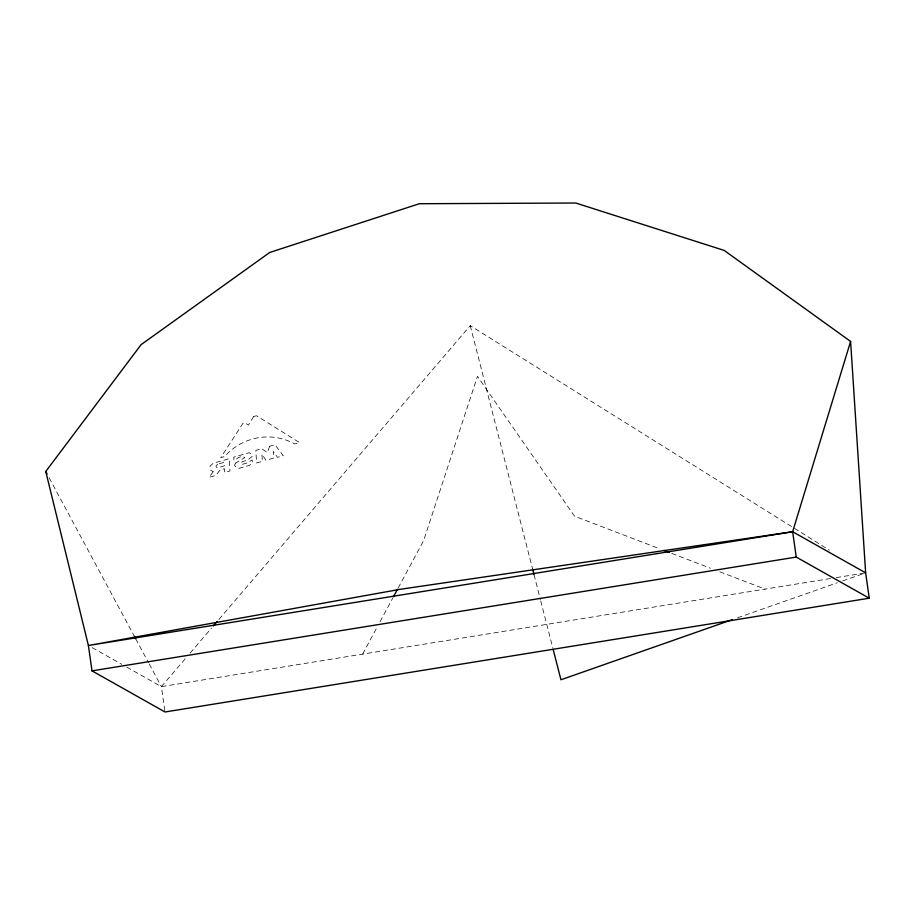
<?xml version="1.0" encoding="UTF-8"?>
<svg xmlns="http://www.w3.org/2000/svg" width="915" height="915" viewBox="0 0 915 915"><rect width="100%" height="100%" fill="white"/><g stroke="black" fill="none" stroke-linecap="round" stroke-linejoin="round"><path stroke-width="0.69" stroke-dasharray="4.58 3.43" d="M362.615 654.134L377.369 626.672M380.057 621.685L392.798 597.975M398.162 587.99L423.645 540.571L477.458 376.34L574.551 516.197L659.807 548.828M164.814 710.566L161.406 686.639L186.454 657.37M190.16 653.036L211.491 628.102M218.914 619.432L470.241 325.649L829.367 550.178M737.559 617.797L837.328 582.786M842.726 580.899L862.948 573.808M126.762 667.115L161.406 686.639L830.706 578.497M836.299 577.594L865.647 572.859M671.793 553.415L710.429 568.204M719.75 571.772L765.043 589.111M92.118 647.603L121.809 664.336M49.136 477.767L134.356 636.302M135.706 638.819L148.562 662.735M149.237 663.993L161.406 686.639M470.241 325.649L532.599 569.107M534.017 574.643L540.388 599.542M540.742 600.915L552.786 647.946M269.685 446.246L267.306 452.502L261.599 448.705L255.834 450.363L256.577 462.99L262.353 461.343L261.93 454.206L265.956 460.302L273.654 458.095L273.253 451.404L277.485 457.34L283.261 455.681L274.969 444.724L269.685 446.246M235.773 462.956L234.48 465.255L235.727 466.879L239.032 468.354L249.612 465.323L252.334 462.738L252.174 459.925L247.382 462.899L241.96 464.454L240.839 463.802L242.372 461.618L247.668 460.108L252.208 456.368L252.105 454.503L249.166 452.719L233.771 457.134L233.966 460.405L238.746 457.431L242.589 456.322L244.82 457.626L235.773 462.956M253.649 416.485L248.468 425.12L244.923 422.73L243.001 423.279L220.721 457.66L224.564 456.551C242.178 436.718 271.195 430.839 294.664 443.935L299.479 442.563L256.509 415.742L253.649 416.485M213.184 471.774L209.055 477.367L215.78 475.434L220.126 469.978L224.45 468.732L224.678 472.483L229.962 470.962L229.23 458.655L213.206 463.253L210.073 466.193L210.301 469.933L213.184 471.774M217.587 464.214L216.089 465.746L216.157 466.936L217.621 467.828L224.358 465.895L224.152 462.327L217.587 464.214"/><path stroke-width="1.37" d="M869.25 598.204L796.244 557.075L792.642 531.729L850.595 341.432L724.2 250.424L575.752 203.016L419.322 203.725L269.719 252.471L141.127 344.623L45.75 471.477L88.4 645.51L92.003 670.855L165.02 711.984L869.25 598.204L865.647 572.859L850.595 341.432M393.473 596.729L397.487 589.237M213.344 625.929L217.049 621.594M732.16 619.684L560.941 679.765L553.14 649.33M792.642 531.729L88.4 645.51L400.324 589.283L792.642 531.729L865.647 572.859M92.003 670.855L796.244 557.075M663.798 550.361L669.128 552.397M45.75 471.477L47.1 473.993M134.356 636.302L135.706 638.819M532.599 569.107L534.017 574.643"/></g></svg>
